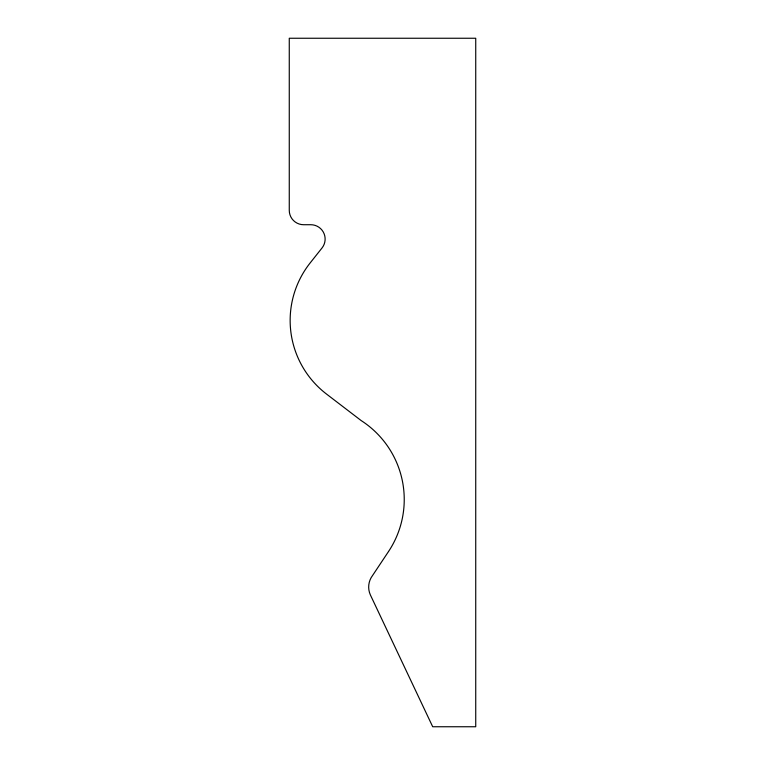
<?xml version="1.0" encoding="UTF-8"?>
<svg xmlns="http://www.w3.org/2000/svg" width="765" height="765" viewBox="0 0 765 765"><rect width="100%" height="100%" fill="white"/><g stroke="black" fill="none" stroke-linecap="round" stroke-linejoin="round"><path stroke-width="1.15" d="M388.534 551.508L371.197 577.565A19.077 19.077 0 0 0 370.337 594.845L432.703 726.75L475.734 726.75L475.734 38.25L289.266 38.25L289.266 210.375A14.344 14.344 0 0 0 303.609 224.719L310.781 224.719A14.344 14.344 0 0 1 322.027 247.975L310.198 262.883A92.68 92.68 0 0 0 326.531 394.071L361.147 420.559A93.894 93.894 0 0 1 388.534 551.508"/></g></svg>
